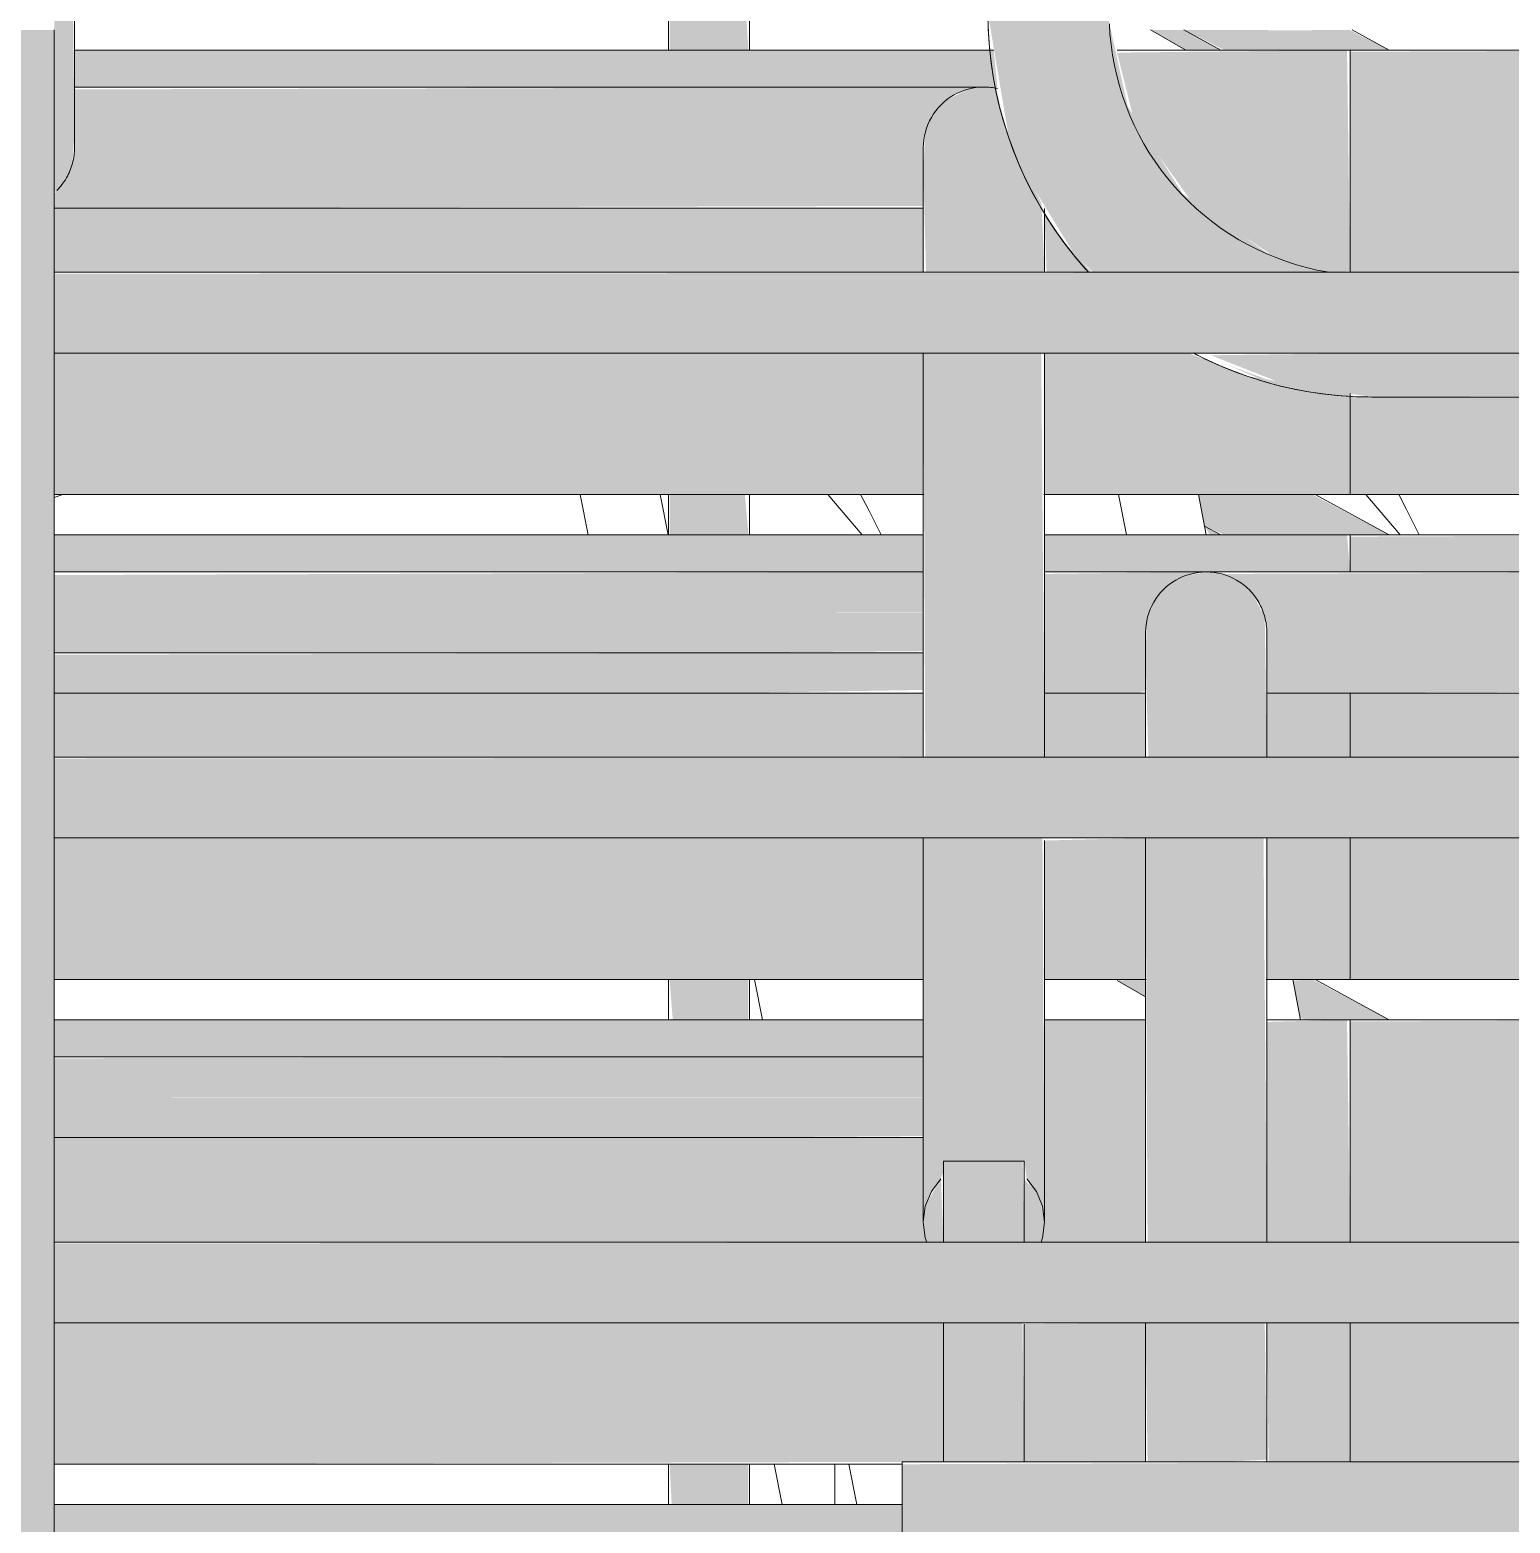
# Model space of a CAD drawing. Header units: inches. Extents: x 1822 to 8392, y -297 to 673.
# Drawn here: x 3880.52 to 3898.83, y 5.52 to 24 of the extents above; entities that cross this region are included whole.
import ezdxf

# ---------------------------------------------------------------- set-up
doc = ezdxf.new("R2010")
doc.units = ezdxf.units.IN
doc.header["$MEASUREMENT"] = 0
for name, color, linetype, lineweight in [('A-FLOR-HRAL', 11, 'Continuous', 9), ('A-GLAZ-CURT', 52, 'Continuous', 9), ('A-GLAZ-CWMG', 51, 'Continuous', 9), ('E-LITE-EQPM', 33, 'Continuous', 9), ('G-IMPT', 8, 'Continuous', 9), ('I-FURN', 30, 'Continuous', 9)]:
    doc.layers.add(name, color=color, linetype=linetype, lineweight=lineweight)

# ---------------------------------------------------------------- blocks, each defined once
blk = doc.blocks.new('Outdoor Table01 - 02ZUTB01_dwg-V2-BUILDING ELEVATION - EAST')
at = {"layer": 'G-IMPT'}
for p, q in [((3887.43, 17.75), (3887.33, 18.25)), ((3888.418, 17.75), (3888.32, 18.25)), ((3890.393, 18.25), (3890.816, 17.75)), ((3890.799, 18.25), (3890.895, 18.065)), ((3890.895, 18.065), (3891.052, 17.75)), ((3889.584, 11.75), (3889.487, 12.25)), ((3889.83, 5.75), (3889.73, 6.25)), ((3890.48, 6.25), (3890.48, 5.75)), ((3890.751, 5.75), (3890.654, 6.25))]:
    blk.add_line(p, q, dxfattribs=at)
blk = doc.blocks.new('Outdoor Table01 - Outdoor Table01-2525492-BUILDING ELEVATION - EAST')
blk.add_blockref('Outdoor Table01 - 02ZUTB01_dwg-V2-BUILDING ELEVATION - EAST', (0, 0))
blk = doc.blocks.new('Outdoor Table01 - 02ZUTB01_dwg-V3-BUILDING ELEVATION - EAST')
at = {"layer": 'G-IMPT'}
for p, q in [((3880.931, 18.25), (3880.824, 18.215)), ((3894.088, 17.75), (3893.988, 18.25)), ((3895.075, 17.75), (3894.978, 18.25)), ((3897.051, 18.25), (3897.473, 17.75)), ((3897.457, 18.25), (3897.552, 18.065)), ((3897.552, 18.065), (3897.71, 17.75)), ((3896.242, 11.75), (3896.145, 12.25))]:
    blk.add_line(p, q, dxfattribs=at)
blk = doc.blocks.new('Outdoor Table01 - Outdoor Table01-V4-BUILDING ELEVATION - EAST')
blk.add_blockref('Outdoor Table01 - 02ZUTB01_dwg-V3-BUILDING ELEVATION - EAST', (0, 0))
blk = doc.blocks.new('Pathway_Cooper_McGraw-Edison _BSC-BRC_Round - Pathway_Cooper_McGraw-Edison _BSC-BRC_Round-V11-BUILDING ELEVATION - EAST')
at = {"layer": 'E-LITE-EQPM'}
for points in [[(3891.313, 0.281), (3899.313, 0.281), (3899.313, 6.281), (3891.313, 6.25), (3891.313, 0.507)], [(3895.313, -4.219), (3899.313, -4.219), (3899.313, 0.281), (3891.313, 0.25), (3891.313, -4.219), (3894.278, -4.219)], [(3899.313, -21.64), (3899.313, -4.219), (3891.313, -4.219), (3891.313, -20.144), (3896.412, -21.249), (3899.27, -21.635)]]:
    blk.add_hatch(color=256, dxfattribs=at).paths.add_polyline_path(points, flags=0)
for p, q in [((3891.313, 6.281), (3891.313, 0.281)), ((3891.313, 6.281), (3899.313, 6.281)), ((3899.313, 0.281), (3899.313, 6.281)), ((3899.313, 0.281), (3891.313, 0.281)), ((3891.313, 0.281), (3891.313, -4.219)), ((3891.313, 0.281), (3899.313, 0.281)), ((3899.313, -4.219), (3899.313, 0.281)), ((3899.313, -4.219), (3891.313, -4.219)), ((3891.313, -4.219), (3891.313, -20.144)), ((3891.313, -4.219), (3899.313, -4.219)), ((3899.313, -21.64), (3899.313, -4.219))]:
    blk.add_line(p, q, dxfattribs=at)
blk = doc.blocks.new('Railing - 1_-2853447-BUILDING ELEVATION - EAST')
at = {"layer": 'A-FLOR-HRAL'}
for p, q in [((3888.424, 24.25), (3888.424, 23.75)), ((3889.424, 23.75), (3889.424, 24.25)), ((3888.424, 18.25), (3888.424, 17.75)), ((3889.424, 17.75), (3889.424, 18.25)), ((3888.424, 12.25), (3888.424, 11.75)), ((3889.424, 11.75), (3889.424, 12.25)), ((3888.424, 6.25), (3888.424, 5.75)), ((3889.424, 5.75), (3889.424, 6.25))]:
    blk.add_line(p, q, dxfattribs=at)
blk = doc.blocks.new('Railing - Railing-2750314-BUILDING ELEVATION - EAST')
blk.add_blockref('Railing - 1_-2853447-BUILDING ELEVATION - EAST', (0, 0))
blk = doc.blocks.new('Railing - 1_-V43-BUILDING ELEVATION - EAST')
at = {"layer": 'A-FLOR-HRAL'}
for p, q in [((3888.424, 23.75), (3888.424, 24.25)), ((3889.424, 24.25), (3889.424, 23.75)), ((3888.424, 17.75), (3888.424, 18.25)), ((3889.424, 18.25), (3889.424, 17.75)), ((3888.424, 11.75), (3888.424, 12.25)), ((3889.424, 12.25), (3889.424, 11.75)), ((3888.424, 5.75), (3888.424, 6.25)), ((3889.424, 6.25), (3889.424, 5.75))]:
    blk.add_line(p, q, dxfattribs=at)
blk = doc.blocks.new('Railing - Railing-2755816-BUILDING ELEVATION - EAST')
at = {"layer": 'A-FLOR-HRAL'}
h = blk.add_hatch(color=256, dxfattribs=at)
h.paths.add_polyline_path([(3966.436, -17.279), (3966.445, -17.265), (3966.686, -17.132), (3966.707, -17.098), (3966.849, -17.089), (3966.924, -16.982), (3963.574, -15.07), (3963.574, -15.639), (3966.421, -17.271)], flags=0)
h.paths.add_polyline_path([(3936.824, -0.25), (3936.824, 0), (3936.638, 0), (3936.45, 0.25), (3935.839, 0.25), (3936.746, -0.25), (3936.808, -0.25)], flags=0)
h.paths.add_polyline_path([(3927.245, 5.75), (3927.138, 5.812), (3927.138, 5.75)], flags=0)
h.paths.add_polyline_path([(3916.772, 11.75), (3915.93, 12.232), (3915.957, 11.75), (3916.605, 11.75)], flags=0)
h.paths.add_polyline_path([(3915.223, 12.061), (3915.189, 12.25), (3914.894, 12.25)], flags=0)
h.paths.add_polyline_path([(3905.463, 17.75), (3906.138, 17.79), (3905.221, 18.25), (3904.445, 18.236), (3905.349, 17.75), (3905.429, 17.75)], flags=0)
h.paths.add_polyline_path([(3894.824, 23.75), (3895.255, 23.75), (3894.798, 24), (3894.385, 24), (3894.821, 23.75)], flags=0)
h = blk.add_hatch(color=256, dxfattribs=at)
h.paths.add_polyline_path([(3966.436, -23.279), (3966.445, -23.265), (3966.686, -23.132), (3966.707, -23.098), (3966.849, -23.089), (3966.924, -22.982), (3963.574, -21.07), (3963.574, -21.639), (3966.421, -23.271)], flags=0)
h.paths.add_polyline_path([(3957.658, -18.25), (3958.324, -18.22), (3958.324, -18.055), (3957.76, -17.75), (3956.785, -17.75)], flags=0)
h.paths.add_polyline_path([(3927.244, -0.25), (3927.244, -0.249), (3926.372, 0.25), (3926.138, 0.235), (3926.112, 0.25), (3925.394, 0.234), (3926.322, -0.25), (3927.138, -0.25)], flags=0)
h.paths.add_polyline_path([(3905.429, 11.75), (3906.138, 11.79), (3905.221, 12.25), (3904.445, 12.236), (3905.349, 11.75)], flags=0)
h.paths.add_polyline_path([(3895.255, 17.75), (3895.054, 17.86), (3895.116, 17.75), (3895.132, 17.75)], flags=0)
h = blk.add_hatch(color=256, dxfattribs=at)
h.paths.add_polyline_path([(3966.436, -29.279), (3966.445, -29.265), (3966.686, -29.132), (3966.707, -29.098), (3966.849, -29.089), (3966.924, -28.982), (3963.574, -27.07), (3963.574, -27.639), (3966.421, -29.271)], flags=0)
h.paths.add_polyline_path([(3957.658, -24.25), (3958.324, -24.22), (3958.324, -24.055), (3957.76, -23.75), (3956.785, -23.75)], flags=0)
h.paths.add_polyline_path([(3947.871, -18.25), (3948.191, -18.25), (3947.252, -17.75), (3946.611, -17.776), (3946.611, -17.921), (3947.219, -18.25), (3947.688, -18.25)], flags=0)
h.paths.add_polyline_path([(3916.772, -0.25), (3915.9, 0.25), (3914.894, 0.25), (3915.836, -0.25), (3916.605, -0.25)], flags=0)
h.paths.add_polyline_path([(3906.138, 5.75), (3906.138, 5.79), (3905.221, 6.25), (3904.445, 6.236), (3905.349, 5.75), (3906.097, 5.75)], flags=0)
h.paths.add_polyline_path([(3894.324, 12.035), (3894.324, 12.25), (3893.971, 12.237)], flags=0)
for p, q in [((3894.385, 24), (3894.821, 23.75)), ((3893.971, 12.237), (3894.324, 12.035))]:
    blk.add_line(p, q, dxfattribs=at)
blk.add_blockref('Railing - 1_-V43-BUILDING ELEVATION - EAST', (0, 0))
blk = doc.blocks.new('Railing - 1_-2853209-BUILDING ELEVATION - EAST')
at = {"layer": 'A-FLOR-HRAL'}
h = blk.add_hatch(color=256, dxfattribs=at)
h.paths.add_polyline_path([(3888.707, -0.708), (3888.924, -0.708), (3888.924, 0), (3888.436, 0), (3888.449, -0.708), (3888.555, -0.708)], flags=0)
h.paths.add_polyline_path([(3888.58, 5.75), (3888.924, 5.75), (3888.924, 6.25), (3888.436, 6.25), (3888.462, 5.75), (3888.533, 5.75)], flags=0)
h.paths.add_polyline_path([(3888.794, 11.75), (3888.924, 11.75), (3888.924, 12.25), (3888.436, 12.25), (3888.475, 11.75), (3888.707, 11.75)], flags=0)
h.paths.add_polyline_path([(3888.436, 17.75), (3888.924, 17.75), (3888.924, 18.25), (3888.436, 18.25)], flags=0)
h.paths.add_polyline_path([(3888.649, 23.75), (3888.924, 23.75), (3888.924, 24.25), (3888.436, 24.25), (3888.436, 23.75), (3888.533, 23.75)], flags=0)
h.paths.add_polyline_path([(3888.924, 29.75), (3888.883, 30.25), (3888.436, 30.25), (3888.436, 29.75), (3888.88, 29.75)], flags=0)
h.paths.add_polyline_path([(3888.909, 35.75), (3888.924, 35.75), (3888.911, 36.25), (3888.436, 36.25), (3888.436, 35.75), (3888.707, 35.75)], flags=0)
h = blk.add_hatch(color=256, dxfattribs=at)
h.paths.add_polyline_path([(3889.141, -0.708), (3889.411, -0.708), (3889.411, 0), (3888.924, 0), (3888.952, -0.708)], flags=0)
h.paths.add_polyline_path([(3889.341, 5.75), (3889.411, 5.75), (3889.411, 6.25), (3888.924, 6.25), (3888.924, 5.75), (3889.315, 5.75)], flags=0)
h.paths.add_polyline_path([(3889.141, 11.75), (3889.411, 11.75), (3889.411, 12.25), (3888.924, 12.25), (3888.924, 11.75), (3889.011, 11.75)], flags=0)
h.paths.add_polyline_path([(3889.04, 17.75), (3889.411, 17.75), (3889.367, 18.25), (3888.924, 18.25), (3888.924, 17.75)], flags=0)
h.paths.add_polyline_path([(3889.379, 23.75), (3889.411, 23.75), (3889.38, 24.25), (3888.924, 24.25), (3888.924, 23.75), (3889.315, 23.75)], flags=0)
h.paths.add_polyline_path([(3889.411, 29.75), (3889.393, 30.25), (3888.924, 30.25), (3888.924, 29.75), (3889.392, 29.75)], flags=0)
h.paths.add_polyline_path([(3889.411, 35.75), (3889.406, 36.25), (3888.924, 36.25), (3888.924, 35.75), (3889.405, 35.75)], flags=0)
for p, q in [((3888.424, 23.75), (3888.424, 24.25)), ((3889.424, 24.25), (3889.424, 23.75)), ((3888.424, 17.75), (3888.424, 18.25)), ((3889.424, 18.25), (3889.424, 17.75)), ((3888.424, 11.75), (3888.424, 12.25)), ((3889.424, 12.25), (3889.424, 11.75)), ((3888.424, 5.75), (3888.424, 6.25)), ((3889.424, 6.25), (3889.424, 5.75))]:
    blk.add_line(p, q, dxfattribs=at)
blk = doc.blocks.new('Railing - Railing-2756734-BUILDING ELEVATION - EAST')
at = {"layer": 'A-FLOR-HRAL'}
h = blk.add_hatch(color=256, dxfattribs=at)
h.paths.add_polyline_path([(3939.551, -0.25), (3939.824, -0.234), (3939.824, -0.087), (3939.603, 0), (3938.624, 0), (3939.116, -0.25), (3939.386, -0.25)], flags=0)
h.paths.add_polyline_path([(3929.089, 5.75), (3929.089, 5.792), (3928.252, 6.25), (3927.211, 6.25), (3928.16, 5.75), (3929.06, 5.75)], flags=0)
h.paths.add_polyline_path([(3917.345, 11.75), (3917.345, 12.223), (3917.296, 12.25), (3916.255, 12.25), (3917.248, 11.75), (3917.307, 11.75)], flags=0)
h.paths.add_polyline_path([(3918.209, 11.75), (3918.052, 11.836), (3918.058, 11.75)], flags=0)
h.paths.add_polyline_path([(3906.8, 17.75), (3907.252, 17.75), (3906.617, 18.062), (3906.638, 17.75), (3906.732, 17.75)], flags=0)
h.paths.add_polyline_path([(3906.395, 17.75), (3906.607, 17.75), (3906.617, 18.098), (3906.339, 18.25), (3905.298, 18.25), (3906.274, 17.75), (3906.351, 17.75)], flags=0)
h.paths.add_polyline_path([(3896.296, 23.75), (3895.839, 24), (3894.798, 24), (3895.3, 23.75), (3896.066, 23.75)], flags=0)
h = blk.add_hatch(color=256, dxfattribs=at)
h.paths.add_polyline_path([(3941.163, -0.25), (3940.824, -0.096), (3940.858, -0.25), (3941.155, -0.25)], flags=0)
h.paths.add_polyline_path([(3939.824, -0.087), (3939.824, 0), (3939.665, 0)], flags=0)
h.paths.add_polyline_path([(3929.584, 5.75), (3930.206, 5.75), (3929.217, 6.25), (3928.252, 6.25), (3929.165, 5.75), (3929.435, 5.75)], flags=0)
h.paths.add_polyline_path([(3919.11, 11.75), (3919.25, 11.75), (3918.301, 12.25), (3918.052, 12.239), (3918.052, 11.836), (3918.209, 11.75), (3919.02, 11.75)], flags=0)
h.paths.add_polyline_path([(3917.345, 12.223), (3917.345, 12.25), (3917.296, 12.25)], flags=0)
h.paths.add_polyline_path([(3907.593, 17.75), (3907.607, 17.75), (3907.58, 17.83), (3906.71, 18.047), (3907.327, 17.75), (3907.522, 17.75)], flags=0)
h.paths.add_polyline_path([(3907.609, 17.75), (3907.636, 17.75), (3907.611, 17.822)], flags=0)
h.paths.add_polyline_path([(3906.617, 18.098), (3906.613, 18.14), (3906.577, 18.25), (3906.339, 18.25)], flags=0)
h.paths.add_polyline_path([(3896.326, 23.75), (3897.337, 23.75), (3896.845, 24), (3895.853, 23.992), (3896.296, 23.75)], flags=0)
h = blk.add_hatch(color=256, dxfattribs=at)
h.paths.add_polyline_path([(3928.124, -0.25), (3929.089, -0.208), (3928.252, 0.25), (3927.244, 0.232), (3927.668, 0)], flags=0)
h.paths.add_polyline_path([(3907.252, 11.75), (3906.461, 12.183), (3906.45, 11.75), (3907.138, 11.75)], flags=0)
h.paths.add_polyline_path([(3906.439, 11.75), (3906.451, 12.189), (3906.339, 12.25), (3905.298, 12.25), (3906.274, 11.75), (3906.395, 11.75)], flags=0)
h.paths.add_polyline_path([(3896.066, 17.75), (3896.296, 17.75), (3895.383, 18.25), (3894.978, 18.25), (3895.054, 17.86), (3895.3, 17.75), (3896.055, 17.75)], flags=0)
h = blk.add_hatch(color=256, dxfattribs=at)
h.paths.add_polyline_path([(3929.165, -0.25), (3930.206, -0.25), (3929.217, 0.25), (3928.252, 0.25), (3929.089, -0.208)], flags=0)
h.paths.add_polyline_path([(3907.593, 11.75), (3907.636, 11.75), (3907.636, 12.11), (3907.461, 12.186), (3907.45, 11.75), (3907.522, 11.75)], flags=0)
h.paths.add_polyline_path([(3907.252, 11.75), (3907.439, 11.75), (3907.452, 12.211), (3907.345, 12.25), (3906.462, 12.222), (3906.461, 12.183), (3907.138, 11.813)], flags=0)
h.paths.add_polyline_path([(3906.451, 12.189), (3906.411, 12.25), (3906.339, 12.25)], flags=0)
h.paths.add_polyline_path([(3896.296, 17.75), (3897.337, 17.75), (3896.388, 18.25), (3895.383, 18.25), (3896.066, 17.876)], flags=0)
h = blk.add_hatch(color=256, dxfattribs=at)
h.paths.add_polyline_path([(3951.333, -18.25), (3952.119, -18.25), (3951.165, -17.75), (3950.165, -17.75), (3951.078, -18.25)], flags=0)
h.paths.add_polyline_path([(3919.231, -0.25), (3919.25, -0.25), (3918.301, 0.25), (3917.296, 0.25), (3918.209, -0.25), (3919.214, -0.25)], flags=0)
h.paths.add_polyline_path([(3896.296, 11.75), (3897.337, 11.75), (3896.388, 12.25), (3896.148, 12.234), (3896.235, 11.783)], flags=0)
for p, q in [((3894.798, 24), (3895.255, 23.75)), ((3897.337, 23.75), (3896.88, 24)), ((3897.337, 17.75), (3896.424, 18.25)), ((3895.054, 17.86), (3895.255, 17.75)), ((3897.337, 11.75), (3896.424, 12.25))]:
    blk.add_line(p, q, dxfattribs=at)
blk.add_blockref('Railing - 1_-2853209-BUILDING ELEVATION - EAST', (0, 0))
blk = doc.blocks.new('Railing - 1_-2838584-BUILDING ELEVATION - EAST')
at = {"layer": 'A-FLOR-HRAL'}
blk.add_line((3894.885, 21.851), (3894.826, 21.909), dxfattribs=at)
at = {"layer": 'A-FLOR-HRAL', "flags": 128}
for points in [[(3892.374, 24.206), (3892.378, 24.016), (3892.389, 23.827), (3892.408, 23.638), (3892.434, 23.449), (3892.468, 23.263), (3892.51, 23.077), (3892.559, 22.894), (3892.615, 22.712), (3892.678, 22.533), (3892.749, 22.357), (3892.826, 22.183), (3892.911, 22.013), (3893.002, 21.846), (3893.099, 21.683), (3893.203, 21.524), (3893.314, 21.37), (3893.43, 21.219), (3893.553, 21.074), (3893.62, 21)], [(3894.915, 20.002), (3895.054, 19.931), (3895.227, 19.851), (3895.403, 19.779), (3895.581, 19.714), (3895.762, 19.656), (3895.945, 19.605), (3896.13, 19.561), (3896.316, 19.525), (3896.504, 19.497), (3896.693, 19.476), (3896.883, 19.462), (3897.072, 19.457), (3897.124, 19.456)]]:
    blk.add_lwpolyline(points, dxfattribs=at)
blk = doc.blocks.new('Railing - Railing-2756993-BUILDING ELEVATION - EAST')
blk.add_blockref('Railing - 1_-2838584-BUILDING ELEVATION - EAST', (0, 0))
blk = doc.blocks.new('Railing - 1_-V45-BUILDING ELEVATION - EAST')
at = {"layer": 'A-FLOR-HRAL'}
h = blk.add_hatch(color=256, dxfattribs=at)
h.paths.add_polyline_path([(3896.061, 19.588), (3895.311, 19.865), (3895.806, 19.652), (3895.963, 19.612)], flags=0)
h.paths.add_polyline_path([(3897.124, 19.456), (3897.124, 20), (3895.132, 19.973), (3896.118, 19.583), (3896.962, 19.482)], flags=0)
h.paths.add_polyline_path([(3893.867, 21), (3896.855, 21.01), (3895.825, 21.24), (3894.783, 21.971), (3894.103, 23.055), (3893.848, 24.206), (3892.374, 24.206), (3892.63, 22.681), (3892.897, 22.112), (3893.438, 21.23), (3893.677, 21), (3893.847, 21)], flags=0)
h = blk.add_hatch(color=256, dxfattribs=at)
h.paths.add_polyline_path([(3897.124, 19.456), (3901.624, 19.482), (3901.624, 20), (3897.124, 20), (3897.124, 19.482)], flags=0)
h.paths.add_polyline_path([(3903.672, 19.456), (3907.624, 19.482), (3907.624, 20.956), (3902.624, 20.931), (3902.647, 19.456), (3903.616, 19.456)], flags=0)
blk.add_line((3901.624, 19.456), (3897.124, 19.456), dxfattribs=at)
at = {"layer": 'A-FLOR-HRAL', "flags": 128}
for points in [[(3893.587, 21.036), (3893.463, 21.18), (3893.345, 21.329), (3893.233, 21.482), (3893.127, 21.64), (3893.027, 21.802), (3892.934, 21.967), (3892.848, 22.137), (3892.769, 22.309), (3892.697, 22.485), (3892.631, 22.663), (3892.573, 22.844), (3892.522, 23.027), (3892.479, 23.212), (3892.443, 23.399), (3892.414, 23.587), (3892.393, 23.776), (3892.38, 23.965), (3892.374, 24.155), (3892.374, 24.206)], [(3893.876, 24.076), (3893.884, 23.947), (3893.897, 23.817), (3893.915, 23.688), (3893.939, 23.561), (3893.967, 23.434), (3894, 23.308), (3894.039, 23.184), (3894.082, 23.061), (3894.13, 22.941), (3894.183, 22.822), (3894.241, 22.705), (3894.303, 22.591), (3894.37, 22.48), (3894.441, 22.371), (3894.517, 22.265), (3894.597, 22.163), (3894.68, 22.063), (3894.768, 21.967), (3894.859, 21.875), (3894.954, 21.786), (3895.053, 21.701), (3895.155, 21.621), (3895.26, 21.544), (3895.368, 21.471), (3895.479, 21.403), (3895.592, 21.34), (3895.708, 21.281), (3895.826, 21.227), (3895.946, 21.177), (3896.068, 21.132), (3896.192, 21.093), (3896.317, 21.058), (3896.444, 21.028), (3896.571, 21.004)], [(3897.124, 19.456), (3896.934, 19.46), (3896.744, 19.471), (3896.555, 19.49), (3896.367, 19.517), (3896.18, 19.551), (3895.995, 19.592), (3895.811, 19.641), (3895.63, 19.697), (3895.45, 19.761), (3895.274, 19.831), (3895.101, 19.909), (3894.93, 19.993)]]:
    blk.add_lwpolyline(points, dxfattribs=at)
blk = doc.blocks.new('Railing - Railing-2757319-BUILDING ELEVATION - EAST')
blk.add_blockref('Railing - 1_-V45-BUILDING ELEVATION - EAST', (0, 0))
blk = doc.blocks.new('Railing - Railing-2757826-BUILDING ELEVATION - EAST')
at = {"layer": 'A-FLOR-HRAL'}
for points in [[(3890.021, 20.5), (3902.124, 20.5), (3902.02, 20.656), (3901.794, 20.854), (3901.587, 21), (3880.824, 20.983), (3880.824, 20.5), (3889.781, 20.5)], [(3901.624, 20), (3901.734, 20.1), (3902.06, 20.371), (3902.124, 20.5), (3880.824, 20.5), (3880.824, 20), (3901.527, 20)], [(3890.021, 14.5), (3902.124, 14.5), (3902.06, 14.63), (3901.794, 14.854), (3901.587, 15), (3880.824, 14.983), (3880.824, 14.5), (3888.924, 14.5)], [(3901.624, 14), (3901.734, 14.1), (3902.06, 14.371), (3902.124, 14.5), (3880.824, 14.5), (3880.824, 14), (3901.527, 14)], [(3891.795, 8.5), (3902.124, 8.5), (3902.06, 8.63), (3901.794, 8.854), (3901.587, 9), (3880.824, 8.983), (3880.824, 8.5), (3891.553, 8.5)], [(3901.624, 8), (3901.741, 8.105), (3902.06, 8.371), (3902.124, 8.5), (3880.824, 8.5), (3880.824, 8), (3901.527, 8)]]:
    blk.add_hatch(color=256, dxfattribs=at).paths.add_polyline_path(points, flags=0)
for p, q in [((3902.124, 21), (3880.824, 21)), ((3880.824, 20), (3902.124, 20)), ((3902.124, 15), (3880.824, 15)), ((3880.824, 14), (3902.124, 14)), ((3902.124, 9), (3880.824, 9)), ((3880.824, 8), (3902.124, 8))]:
    blk.add_line(p, q, dxfattribs=at)
blk = doc.blocks.new('Railing - 1_-V48-BUILDING ELEVATION - EAST')
at = {"layer": 'A-FLOR-HRAL'}
h = blk.add_hatch(color=256, dxfattribs=at)
h.paths.add_polyline_path([(3891.824, 6.281), (3892.824, 6.281), (3892.801, 8), (3891.824, 8), (3891.824, 6.489)], flags=0)
h.paths.add_polyline_path([(3892.435, 9), (3892.824, 9), (3892.804, 10), (3891.824, 9.993), (3891.824, 9), (3892.43, 9)], flags=0)
for p, q in [((3891.824, 9), (3891.824, 10)), ((3892.824, 10), (3891.824, 10)), ((3892.824, 10), (3892.824, 9)), ((3891.824, 6.281), (3891.824, 8.003)), ((3892.824, 7.985), (3892.824, 6.281))]:
    blk.add_line(p, q, dxfattribs=at)
blk = doc.blocks.new('Railing - Railing-2760362-BUILDING ELEVATION - EAST')
at = {"layer": 'A-FLOR-HRAL'}
h = blk.add_hatch(color=256, dxfattribs=at)
h.paths.add_polyline_path([(3880.824, 21.989), (3880.854, 22.012), (3880.973, 22.167), (3881.048, 22.348), (3881.074, 22.736), (3881.033, 26), (3880.824, 26), (3880.824, 22.012)], flags=0)
h.paths.add_polyline_path([(3881.074, 27), (3881.048, 32), (3880.824, 32), (3880.854, 27), (3881.068, 27)], flags=0)
h.paths.add_polyline_path([(3881.074, 33), (3881.048, 37.5), (3880.824, 37.5), (3880.854, 33), (3881.059, 33)], flags=0)
h.paths.add_polyline_path([(3880.854, 39), (3881.074, 39), (3881.048, 41.053), (3880.973, 40.871), (3880.824, 40.692), (3880.824, 39)], flags=0)
for points in [[(3883.496, 22.542), (3891.574, 22.542), (3891.599, 22.736), (3891.674, 22.917), (3891.876, 23.136), (3891.949, 23.192), (3892.13, 23.267), (3892.129, 23.292), (3881.074, 23.263), (3881.074, 22.542), (3881.401, 22.542)], [(3880.854, 21.792), (3891.574, 21.822), (3891.574, 22.542), (3881.074, 22.542), (3881.048, 22.348), (3880.973, 22.167), (3880.824, 21.972), (3880.824, 21.792)], [(3887.686, 16.792), (3891.574, 16.795), (3891.574, 17.292), (3880.824, 17.253), (3880.824, 16.792), (3883.496, 16.792)], [(3893.971, 16.542), (3894.324, 16.542), (3894.393, 16.842), (3894.494, 17.008), (3894.634, 17.142), (3894.805, 17.236), (3894.994, 17.282), (3894.879, 17.292), (3893.074, 17.267), (3893.074, 16.542)], [(3889.007, 16.292), (3891.574, 16.312), (3891.574, 16.792), (3880.824, 16.792), (3880.824, 16.292), (3888.924, 16.292)], [(3880.824, 10.792), (3891.574, 10.795), (3891.574, 11.292), (3880.824, 11.274), (3880.824, 10.922)], [(3889.007, 10.292), (3891.574, 10.312), (3891.574, 10.792), (3880.824, 10.792), (3880.824, 10.292), (3888.924, 10.292)]]:
    blk.add_hatch(color=256, dxfattribs=at).paths.add_polyline_path(points, flags=0)
h = blk.add_hatch(color=256, dxfattribs=at)
h.paths.add_polyline_path([(3891.574, 9.247), (3891.646, 9.556), (3891.736, 9.705), (3891.824, 9.854), (3891.824, 10), (3892.824, 10), (3892.854, 9.78), (3893.032, 9.481), (3893.048, 9.442), (3893.074, 9.481), (3893.048, 14), (3891.574, 14), (3891.574, 9.293)], flags=0)
h.paths.add_polyline_path([(3892.074, 15), (3893.074, 15), (3893.033, 20), (3891.574, 20), (3891.599, 15), (3892.061, 15)], flags=0)
h.paths.add_polyline_path([(3892.956, 21), (3893.074, 21), (3893.036, 21.857), (3892.63, 22.681), (3892.531, 23.04), (3892.474, 23.272), (3892.324, 23.292), (3892.13, 23.267), (3891.876, 23.136), (3891.793, 23.073), (3891.674, 22.917), (3891.599, 22.736), (3891.574, 22.262), (3891.609, 21), (3892.854, 21)], flags=0)
h = blk.add_hatch(color=256, dxfattribs=at)
h.paths.add_polyline_path([(3895.299, 6.281), (3895.824, 6.306), (3895.798, 8), (3894.324, 8), (3894.349, 6.281), (3895.268, 6.281)], flags=0)
h.paths.add_polyline_path([(3895.723, 9), (3895.824, 9), (3895.783, 14), (3894.324, 14), (3894.349, 9), (3895.651, 9)], flags=0)
h.paths.add_polyline_path([(3895.821, 15), (3895.824, 15), (3895.798, 16.736), (3895.652, 17.01), (3895.512, 17.143), (3895.342, 17.236), (3895.268, 17.267), (3895.074, 17.292), (3894.805, 17.236), (3894.634, 17.142), (3894.494, 17.008), (3894.393, 16.842), (3894.339, 16.655), (3894.324, 16.243), (3894.359, 15), (3895.798, 15)], flags=0)
h = blk.add_hatch(color=256, dxfattribs=at)
h.paths.add_polyline_path([(3894.225, 15.792), (3894.324, 15.82), (3894.324, 16.542), (3893.074, 16.542), (3893.074, 15.792), (3893.971, 15.792)], flags=0)
h.paths.add_polyline_path([(3889.185, 15.792), (3891.574, 15.832), (3891.574, 16.292), (3880.824, 16.267), (3880.824, 15.792), (3889.184, 15.792)], flags=0)
h = blk.add_hatch(color=256, dxfattribs=at)
h.paths.add_polyline_path([(3892.824, 9), (3893.026, 9), (3893.048, 9.053), (3893.074, 9.247), (3893.032, 9.481), (3892.973, 9.624), (3892.824, 9.776), (3892.824, 9.023)], flags=0)
h.paths.add_polyline_path([(3891.621, 9), (3891.824, 9), (3891.793, 9.78), (3891.615, 9.481), (3891.58, 9.293), (3891.589, 9.129), (3891.599, 9.053)], flags=0)
for p, q in [((3881.074, 22.542), (3881.074, 26.005)), ((3892.324, 23.292), (3881.073, 23.292)), ((3891.574, 22.542), (3891.574, 21)), ((3880.824, 21.792), (3891.575, 21.792)), ((3893.074, 21), (3893.074, 21.789)), ((3891.574, 20.003), (3891.574, 15)), ((3893.074, 15), (3893.074, 20.002)), ((3891.574, 17.292), (3880.824, 17.292)), ((3895.074, 17.292), (3893.074, 17.292)), ((3894.324, 16.542), (3894.324, 15)), ((3895.824, 15), (3895.824, 16.542)), ((3880.824, 16.292), (3891.574, 16.292)), ((3880.824, 15.792), (3891.574, 15.792)), ((3893.074, 15.792), (3894.325, 15.792)), ((3891.574, 14.003), (3891.574, 9.247)), ((3893.074, 9.247), (3893.074, 13.968)), ((3894.324, 14.002), (3894.324, 9)), ((3895.824, 9), (3895.824, 14.002)), ((3891.574, 11.292), (3880.824, 11.292)), ((3880.824, 10.292), (3891.574, 10.292)), ((3894.324, 8.002), (3894.324, 6.281)), ((3895.824, 6.281), (3895.824, 8.002))]:
    blk.add_line(p, q, dxfattribs=at)
at = {"layer": 'A-FLOR-HRAL', "flags": 128}
for points in [[(3891.793, 9.78), (3891.674, 9.624), (3891.599, 9.442), (3891.574, 9.247)], [(3893.074, 9.247), (3893.048, 9.442), (3892.973, 9.624), (3892.854, 9.78)], [(3891.574, 9.247), (3891.599, 9.053), (3891.616, 8.998)], [(3893.031, 8.998), (3893.048, 9.053), (3893.074, 9.247)]]:
    blk.add_lwpolyline(points, dxfattribs=at)
at = {"layer": 'A-FLOR-HRAL'}
for points, knots in [([(3892.493, 23.273), (3892.438, 23.286), (3892.25, 23.308), (3891.931, 23.222), (3891.644, 22.935), (3891.574, 22.673), (3891.574, 22.542)], [0.427299, 0.427299, 0.427299, 0.427299, 0.5, 0.6666667, 0.8333333, 1, 1, 1, 1]), ([(3895.824, 16.542), (3895.824, 16.608), (3895.807, 16.739), (3895.731, 16.922), (3895.61, 17.079), (3895.401, 17.24), (3895.074, 17.327), (3894.681, 17.222), (3894.394, 16.935), (3894.324, 16.673), (3894.324, 16.542)], [0, 0, 0, 0, 0.083333, 0.166667, 0.25, 0.333333, 0.5, 0.666667, 0.833333, 1, 1, 1, 1])]:
    blk.add_open_spline(points, degree=3, knots=knots, dxfattribs=at)
blk.add_open_spline([(3881.074, 22.542), (3881.074, 22.477), (3881.057, 22.346), (3880.981, 22.163), (3880.9, 22.058), (3880.854, 22.012)], degree=3, dxfattribs=at)
blk.add_blockref('Railing - 1_-V48-BUILDING ELEVATION - EAST', (0, 0))
blk = doc.blocks.new('Top Rail Type - Top Rail_Internal_-2760760-BUILDING ELEVATION - EAST')
at = {"layer": 'A-FLOR-HRAL'}
h = blk.add_hatch(color=256, dxfattribs=at)
h.paths.add_polyline_path([(3916.974, 16.542), (3923.415, 16.542), (3922.085, 17.292), (3913.552, 17.25), (3914.807, 16.542), (3916.92, 16.542)], flags=0)
h.paths.add_polyline_path([(3896.011, 16.542), (3901.624, 16.542), (3901.624, 17.292), (3895.268, 17.267), (3895.512, 17.143), (3895.652, 17.01), (3895.754, 16.844), (3895.809, 16.658), (3895.824, 16.542)], flags=0)
h.paths.add_polyline_path([(3936.824, 16.542), (3936.824, 17.292), (3934.814, 17.265), (3936.097, 16.542)], flags=0)
h.paths.add_polyline_path([(3931.954, 16.542), (3933.042, 16.542), (3931.679, 17.292), (3924.183, 17.257), (3925.452, 16.542), (3931.841, 16.542)], flags=0)
h.paths.add_polyline_path([(3902.624, 16.542), (3907.636, 16.577), (3907.636, 17.292), (3902.624, 17.267), (3902.624, 16.671)], flags=0)
h.paths.add_polyline_path([(3908.611, 16.542), (3912.77, 16.542), (3911.439, 17.292), (3908.611, 17.267), (3908.611, 16.603)], flags=0)
h = blk.add_hatch(color=256, dxfattribs=at)
h.paths.add_polyline_path([(3933.774, 15.792), (3934.324, 15.82), (3933.042, 16.542), (3925.452, 16.542), (3926.783, 15.792), (3933.764, 15.792)], flags=0)
h.paths.add_polyline_path([(3896.066, 15.792), (3901.624, 15.818), (3901.624, 16.542), (3895.824, 16.542), (3895.824, 15.792)], flags=0)
h.paths.add_polyline_path([(3902.624, 15.792), (3907.636, 15.818), (3907.636, 16.542), (3902.624, 16.542), (3902.624, 15.801)], flags=0)
h.paths.add_polyline_path([(3908.611, 15.792), (3914.026, 15.835), (3912.77, 16.542), (3908.611, 16.512), (3908.611, 15.799)], flags=0)
h.paths.add_polyline_path([(3916.137, 15.792), (3924.685, 15.827), (3923.415, 16.542), (3914.807, 16.542), (3916.128, 15.797)], flags=0)
h.paths.add_polyline_path([(3936.824, 16.133), (3936.824, 16.542), (3936.097, 16.542), (3936.774, 16.161)], flags=0)
for p, q in [((3901.624, 17.292), (3895.074, 17.292)), ((3895.822, 15.792), (3901.624, 15.792))]:
    blk.add_line(p, q, dxfattribs=at)
blk = doc.blocks.new('Horizontal_Siding - Horizontal_Siding-V58-BUILDING ELEVATION - EAST')
at = {"layer": 'A-GLAZ-CURT'}
h = blk.add_hatch(color=256, dxfattribs=at)
h.paths.add_polyline_path([(3881.016, 0.25), (3891.313, 0.281), (3891.286, 2), (3880.824, 2), (3880.824, 0.25)], flags=0)
h.paths.add_polyline_path([(3891.263, 3), (3891.313, 3.03), (3891.313, 4.292), (3880.824, 4.292), (3880.824, 3), (3891.103, 3)], flags=0)
h.paths.add_polyline_path([(3891.313, 5.292), (3891.313, 5.75), (3880.824, 5.75), (3880.824, 5.292), (3888.924, 5.292)], flags=0)
for p, q in [((3891.313, 5.75), (3880.824, 5.75)), ((3880.824, 0.25), (3891.313, 0.25))]:
    blk.add_line(p, q, dxfattribs=at)
blk = doc.blocks.new('Horizontal_Siding - Horizontal_Siding-V60-BUILDING ELEVATION - EAST')
at = {"layer": 'A-GLAZ-CURT'}
h = blk.add_hatch(color=256, dxfattribs=at)
h.paths.add_polyline_path([(3917.911, 6.25), (3920.386, 6.25), (3910.627, 11.75), (3908.611, 11.75), (3908.635, 8.021), (3911.777, 6.25), (3917.816, 6.25)], flags=0)
h.paths.add_polyline_path([(3905.167, 6.25), (3907.636, 6.25), (3907.593, 11.75), (3902.624, 11.75), (3902.624, 6.25), (3904.974, 6.25)], flags=0)
h.paths.add_polyline_path([(3899.313, 6.25), (3901.624, 6.25), (3901.624, 8), (3896.855, 8), (3896.855, 6.281), (3899.313, 6.281)], flags=0)
h.paths.add_polyline_path([(3908.611, 6.25), (3909.74, 6.25), (3908.611, 6.886), (3908.611, 6.489)], flags=0)
h.paths.add_polyline_path([(3922.422, 6.25), (3929.089, 6.285), (3929.089, 7.344), (3921.205, 11.75), (3912.664, 11.75), (3921.997, 6.489)], flags=0)
h.paths.add_polyline_path([(3929.089, 8.492), (3929.06, 11.75), (3923.309, 11.75), (3927.335, 9.481)], flags=0)
h.paths.add_polyline_path([(3901.318, 9), (3901.624, 9.006), (3901.624, 11.75), (3896.855, 11.729), (3896.855, 9), (3901.098, 9)], flags=0)
for p, q in [((3901.624, 11.75), (3896.855, 11.75)), ((3896.855, 11.75), (3896.855, 9)), ((3896.855, 8.001), (3896.855, 6.281))]:
    blk.add_line(p, q, dxfattribs=at)
blk = doc.blocks.new('Horizontal_Siding - Horizontal_Siding-V61-BUILDING ELEVATION - EAST')
at = {"layer": 'A-GLAZ-CURT'}
h = blk.add_hatch(color=256, dxfattribs=at)
h.paths.add_polyline_path([(3880.824, 6.25), (3891.824, 6.281), (3891.824, 8), (3880.824, 8), (3880.824, 6.489)], flags=0)
h.paths.add_polyline_path([(3894.286, 6.281), (3894.324, 6.284), (3894.324, 8), (3892.824, 7.985), (3892.824, 6.281), (3894.278, 6.281)], flags=0)
h.paths.add_polyline_path([(3896.855, 6.281), (3896.855, 8), (3895.824, 8), (3895.847, 6.281), (3896.368, 6.281)], flags=0)
h.paths.add_polyline_path([(3893.074, 9), (3894.324, 9), (3894.324, 11.75), (3893.074, 11.75), (3893.048, 9.053), (3893.048, 9)], flags=0)
h.paths.add_polyline_path([(3889.355, 9), (3891.621, 9), (3891.578, 9.217), (3891.574, 9.556), (3891.574, 10.292), (3880.824, 10.292), (3880.824, 9), (3889.32, 9)], flags=0)
h.paths.add_polyline_path([(3896.066, 9), (3896.855, 9), (3896.816, 11.75), (3895.824, 11.723), (3895.824, 9)], flags=0)
h.paths.add_polyline_path([(3891.574, 11.292), (3891.574, 11.75), (3880.824, 11.75), (3880.824, 11.292), (3890.093, 11.292)], flags=0)
for p, q in [((3891.574, 11.75), (3880.824, 11.75)), ((3894.324, 11.75), (3893.074, 11.75)), ((3896.855, 11.75), (3895.824, 11.75)), ((3896.855, 9), (3896.855, 11.75)), ((3896.855, 6.281), (3896.855, 8.001)), ((3880.824, 6.25), (3891.313, 6.25))]:
    blk.add_line(p, q, dxfattribs=at)
blk = doc.blocks.new('Horizontal_Siding - Horizontal_Siding-V63-BUILDING ELEVATION - EAST')
at = {"layer": 'A-GLAZ-CURT'}
h = blk.add_hatch(color=256, dxfattribs=at)
h.paths.add_polyline_path([(3896.855, 12.25), (3901.624, 12.25), (3901.624, 14), (3896.855, 14), (3896.855, 12.472)], flags=0)
h.paths.add_polyline_path([(3902.624, 12.25), (3907.636, 12.25), (3907.636, 15.792), (3902.624, 15.792), (3902.624, 12.472)], flags=0)
h.paths.add_polyline_path([(3908.611, 12.25), (3909.74, 12.25), (3908.611, 12.886), (3908.611, 12.472)], flags=0)
h.paths.add_polyline_path([(3917.296, 12.25), (3920.386, 12.25), (3914.101, 15.792), (3908.611, 15.792), (3908.635, 14.021), (3911.777, 12.25), (3917.142, 12.25)], flags=0)
h.paths.add_polyline_path([(3922.422, 12.25), (3929.089, 12.285), (3929.089, 13.344), (3924.746, 15.792), (3916.137, 15.792), (3922.028, 12.472)], flags=0)
h.paths.add_polyline_path([(3929.089, 14.492), (3929.089, 15.792), (3926.783, 15.792), (3927.489, 15.394)], flags=0)
h.paths.add_polyline_path([(3900.159, 15), (3901.624, 15.006), (3901.624, 15.792), (3896.855, 15.792), (3896.855, 15), (3900.124, 15)], flags=0)
h.paths.add_polyline_path([(3909.094, 17.292), (3911.439, 17.292), (3910.627, 17.75), (3908.611, 17.75), (3908.635, 17.292), (3909.021, 17.292)], flags=0)
h.paths.add_polyline_path([(3929.089, 17.292), (3929.049, 17.75), (3923.309, 17.75), (3924.121, 17.292), (3929.077, 17.292)], flags=0)
h.paths.add_polyline_path([(3906.263, 17.292), (3907.636, 17.294), (3907.593, 17.75), (3902.624, 17.75), (3902.624, 17.292), (3906.228, 17.292)], flags=0)
h.paths.add_polyline_path([(3896.855, 17.292), (3901.624, 17.292), (3901.624, 17.75), (3896.855, 17.729), (3896.855, 17.296)], flags=0)
h.paths.add_polyline_path([(3918.217, 17.292), (3922.085, 17.292), (3921.205, 17.75), (3912.664, 17.75), (3913.476, 17.292), (3918.143, 17.292)], flags=0)
for p, q in [((3901.624, 17.75), (3896.855, 17.75)), ((3896.855, 17.75), (3896.855, 17.292)), ((3896.855, 15.792), (3896.855, 15)), ((3896.855, 14.001), (3896.855, 12.25)), ((3896.855, 12.25), (3901.624, 12.25))]:
    blk.add_line(p, q, dxfattribs=at)
blk = doc.blocks.new('Horizontal_Siding - Horizontal_Siding-V64-BUILDING ELEVATION - EAST')
at = {"layer": 'A-GLAZ-CURT'}
h = blk.add_hatch(color=256, dxfattribs=at)
h.paths.add_polyline_path([(3880.824, 12.25), (3891.574, 12.25), (3891.574, 14), (3880.824, 14), (3880.824, 12.472)], flags=0)
h.paths.add_polyline_path([(3896.066, 12.25), (3896.855, 12.25), (3896.855, 14), (3895.824, 14), (3895.824, 12.25), (3895.926, 12.25)], flags=0)
h.paths.add_polyline_path([(3894.324, 12.25), (3894.324, 14), (3893.074, 13.968), (3893.074, 12.25), (3894.257, 12.25)], flags=0)
h.paths.add_polyline_path([(3891.263, 15), (3891.574, 15), (3891.574, 15.792), (3880.824, 15.792), (3880.824, 15), (3891.103, 15)], flags=0)
h.paths.add_polyline_path([(3893.074, 15), (3894.324, 15), (3894.324, 15.792), (3893.074, 15.792), (3893.074, 15.108)], flags=0)
h.paths.add_polyline_path([(3896.066, 15), (3896.855, 15), (3896.855, 15.792), (3895.824, 15.792), (3895.824, 15)], flags=0)
h.paths.add_polyline_path([(3896.855, 17.292), (3896.816, 17.75), (3893.074, 17.75), (3893.074, 17.292), (3896.64, 17.292)], flags=0)
h.paths.add_polyline_path([(3887.686, 17.292), (3891.574, 17.292), (3891.574, 17.75), (3880.824, 17.75), (3880.824, 17.292), (3883.496, 17.292)], flags=0)
for p, q in [((3891.574, 17.75), (3880.824, 17.75)), ((3896.855, 17.75), (3893.074, 17.75)), ((3896.855, 17.292), (3896.855, 17.75)), ((3896.855, 15), (3896.855, 15.792)), ((3896.855, 12.25), (3896.855, 14.001)), ((3880.824, 12.25), (3891.574, 12.25)), ((3893.074, 12.25), (3894.332, 12.25)), ((3895.815, 12.25), (3896.855, 12.25))]:
    blk.add_line(p, q, dxfattribs=at)
blk = doc.blocks.new('Horizontal_Siding - Horizontal_Siding-V66-BUILDING ELEVATION - EAST')
at = {"layer": 'A-GLAZ-CURT'}
h = blk.add_hatch(color=256, dxfattribs=at)
h.paths.add_polyline_path([(3896.855, 18.25), (3901.624, 18.25), (3901.624, 19.456), (3896.855, 19.456), (3896.855, 18.455)], flags=0)
h.paths.add_polyline_path([(3911.777, 18.25), (3920.386, 18.25), (3910.627, 23.75), (3908.611, 23.75), (3908.635, 20.021), (3911.414, 18.455)], flags=0)
h.paths.add_polyline_path([(3908.635, 18.25), (3909.74, 18.25), (3908.611, 18.886), (3908.611, 18.25)], flags=0)
h.paths.add_polyline_path([(3902.624, 18.25), (3907.636, 18.25), (3907.593, 23.75), (3902.624, 23.75), (3902.624, 20.956), (3907.624, 20.931), (3907.624, 19.456), (3902.624, 19.449), (3902.624, 18.455)], flags=0)
h.paths.add_polyline_path([(3927.564, 18.25), (3929.089, 18.25), (3929.089, 18.77), (3920.254, 23.75), (3912.664, 23.75), (3922.422, 18.25), (3927.328, 18.25)], flags=0)
h.paths.add_polyline_path([(3929.089, 20.492), (3929.089, 23.75), (3923.309, 23.75), (3925.394, 22.575)], flags=0)
h.paths.add_polyline_path([(3896.904, 21), (3901.624, 21.006), (3901.624, 23.75), (3896.855, 23.729), (3896.855, 21.01)], flags=0)
for p, q in [((3901.624, 23.75), (3896.855, 23.75)), ((3896.855, 23.75), (3896.855, 21.01)), ((3896.855, 19.499), (3896.855, 18.25)), ((3896.855, 18.25), (3901.624, 18.25))]:
    blk.add_line(p, q, dxfattribs=at)
blk = doc.blocks.new('Horizontal_Siding - Horizontal_Siding-V67-BUILDING ELEVATION - EAST')
at = {"layer": 'A-GLAZ-CURT'}
h = blk.add_hatch(color=256, dxfattribs=at)
h.paths.add_polyline_path([(3880.824, 18.25), (3891.574, 18.25), (3891.574, 20), (3880.824, 20), (3880.824, 18.455)], flags=0)
h.paths.add_polyline_path([(3896.066, 18.25), (3896.855, 18.25), (3896.855, 19.499), (3895.599, 19.712), (3894.857, 20), (3893.074, 20), (3893.074, 18.25), (3895.926, 18.25)], flags=0)
h.paths.add_polyline_path([(3890.637, 21), (3891.574, 21), (3891.574, 21.792), (3880.824, 21.792), (3880.824, 21), (3890.63, 21)], flags=0)
h.paths.add_polyline_path([(3893.659, 21), (3893.279, 21.418), (3893.074, 21.737), (3893.1, 21), (3893.639, 21)], flags=0)
h.paths.add_polyline_path([(3896.855, 21.01), (3896.816, 23.75), (3893.971, 23.718), (3894.184, 22.869), (3894.908, 21.853), (3895.915, 21.197), (3896.463, 21.088)], flags=0)
h.paths.add_polyline_path([(3892.493, 23.27), (3892.445, 23.75), (3881.074, 23.75), (3881.074, 23.292), (3892.491, 23.27)], flags=0)
for p, q in [((3892.445, 23.75), (3881.072, 23.75)), ((3896.855, 23.75), (3893.971, 23.75)), ((3896.855, 21.01), (3896.855, 23.75)), ((3896.855, 18.25), (3896.855, 19.499)), ((3880.824, 18.25), (3891.582, 18.25)), ((3893.065, 18.25), (3896.855, 18.25))]:
    blk.add_line(p, q, dxfattribs=at)
blk = doc.blocks.new('Rectangular Mullion - RAILING POST-2806293-BUILDING ELEVATION - EAST')
at = {"layer": 'A-GLAZ-CWMG'}
blk.add_hatch(color=256, dxfattribs=at).paths.add_polyline_path([(3880.824, -24), (3880.824, -18), (3879.324, -18), (3879.324, -24)], flags=0)
blk.add_line((3880.824, -18), (3880.824, -24), dxfattribs=at)

msp = doc.modelspace()

# ---------------------------------------------------------------- block references
at = {"layer": 'A-FLOR-HRAL'}
for name in ['Railing - Railing-2760362-BUILDING ELEVATION - EAST', 'Railing - Railing-2757826-BUILDING ELEVATION - EAST', 'Railing - Railing-2757319-BUILDING ELEVATION - EAST', 'Railing - Railing-2756993-BUILDING ELEVATION - EAST', 'Railing - Railing-2756734-BUILDING ELEVATION - EAST', 'Railing - Railing-2755816-BUILDING ELEVATION - EAST', 'Railing - Railing-2750314-BUILDING ELEVATION - EAST', 'Top Rail Type - Top Rail_Internal_-2760760-BUILDING ELEVATION - EAST']:
    msp.add_blockref(name, (0, 0), dxfattribs=at)
at = {"layer": 'A-GLAZ-CURT'}
for name in ['Horizontal_Siding - Horizontal_Siding-V67-BUILDING ELEVATION - EAST', 'Horizontal_Siding - Horizontal_Siding-V66-BUILDING ELEVATION - EAST', 'Horizontal_Siding - Horizontal_Siding-V64-BUILDING ELEVATION - EAST', 'Horizontal_Siding - Horizontal_Siding-V63-BUILDING ELEVATION - EAST', 'Horizontal_Siding - Horizontal_Siding-V61-BUILDING ELEVATION - EAST', 'Horizontal_Siding - Horizontal_Siding-V60-BUILDING ELEVATION - EAST', 'Horizontal_Siding - Horizontal_Siding-V58-BUILDING ELEVATION - EAST']:
    msp.add_blockref(name, (0, 0), dxfattribs=at)
at = {"layer": 'A-GLAZ-CWMG'}
for p in [(0, 42), (0, 36), (0, 30), (0, 24)]:
    msp.add_blockref('Rectangular Mullion - RAILING POST-2806293-BUILDING ELEVATION - EAST', p, dxfattribs=at)
at = {"layer": 'E-LITE-EQPM'}
msp.add_blockref('Pathway_Cooper_McGraw-Edison _BSC-BRC_Round - Pathway_Cooper_McGraw-Edison _BSC-BRC_Round-V11-BUILDING ELEVATION - EAST', (0, 0), dxfattribs=at)
at = {"layer": 'I-FURN'}
for name in ['Outdoor Table01 - Outdoor Table01-2525492-BUILDING ELEVATION - EAST', 'Outdoor Table01 - Outdoor Table01-V4-BUILDING ELEVATION - EAST']:
    msp.add_blockref(name, (0, 0), dxfattribs=at)

doc.saveas('drawing.dxf')
